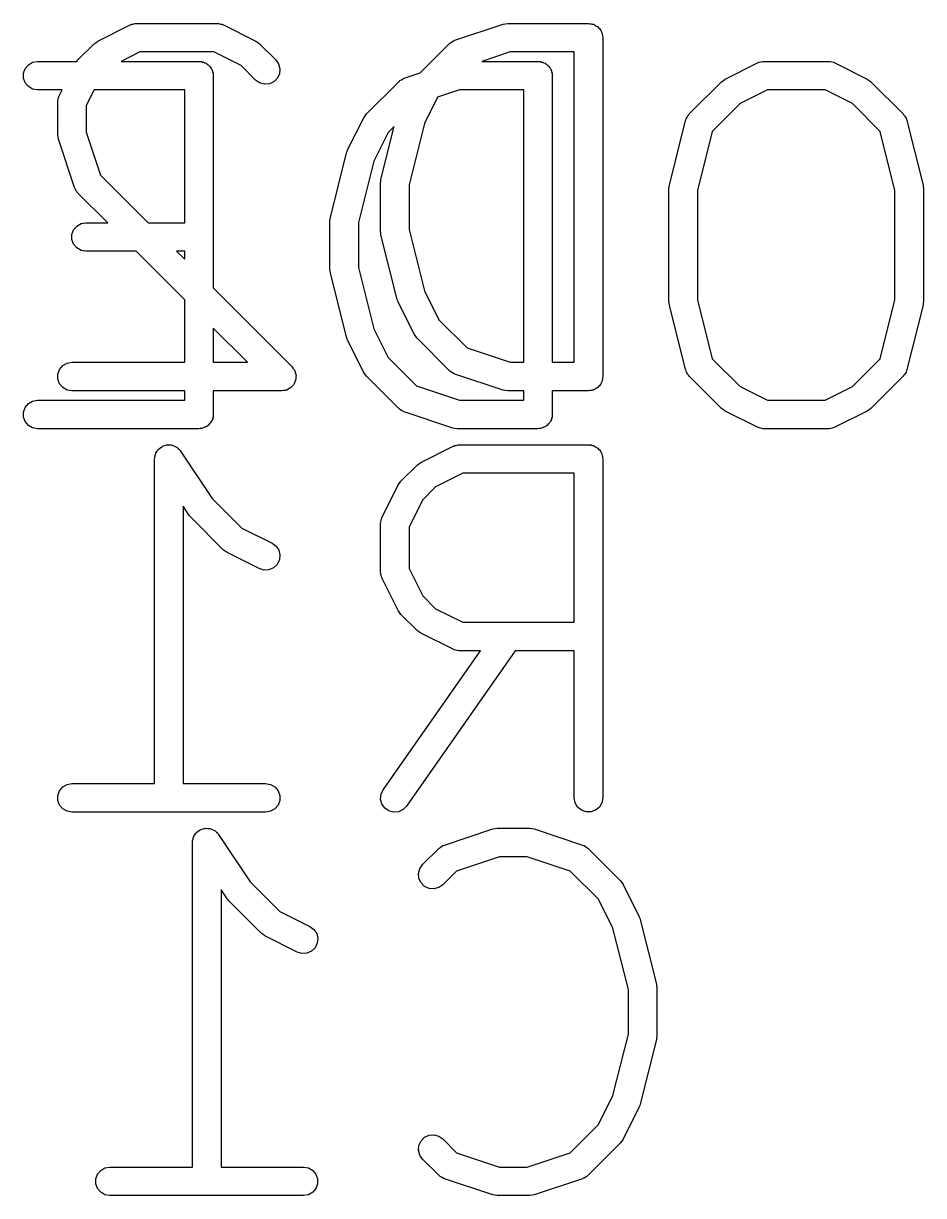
# Model space of a CAD drawing. Extents: x -0.3 to 76.5, y -74.5 to -2.2.
# Drawn here: x 65.837 to 69.04, y -29.723 to -25.55 of the extents above; entities that cross this region are included whole.
import ezdxf

# ---------------------------------------------------------------- set-up
doc = ezdxf.new("R2010")
doc.units = 0
doc.header["$MEASUREMENT"] = 0
doc.layers.add('BLACK', color=7, linetype='CONTINUOUS')

msp = doc.modelspace()

# ---------------------------------------------------------------- linework, layer by layer
at = {"layer": 'Black'}
for p, q in [((66.1014, -25.6131), (66.2164, -25.5556)), ((66.2164, -25.5556), (66.2192, -25.5548)), ((66.2192, -25.5548), (66.2217, -25.5533)), ((66.2217, -25.5533), (66.2276, -25.5523)), ((66.2276, -25.5523), (66.2333, -25.5506)), ((66.2333, -25.5506), (66.2362, -25.5508)), ((66.2362, -25.5508), (66.2391, -25.5502)), ((66.2391, -25.5502), (66.5263, -25.5502)), ((66.5263, -25.5502), (66.5292, -25.5508)), ((66.5292, -25.5508), (66.5321, -25.5506)), ((66.5321, -25.5506), (66.5378, -25.5523)), ((66.5378, -25.5523), (66.5437, -25.5533)), ((66.5437, -25.5533), (66.5462, -25.5548)), ((66.5462, -25.5548), (66.5491, -25.5556)), ((66.5491, -25.5556), (66.664, -25.6131)), ((67.3721, -25.6103), (67.5444, -25.5529)), ((67.5444, -25.5529), (67.5525, -25.5517)), ((67.5525, -25.5517), (67.5605, -25.5502)), ((67.5605, -25.5502), (67.8477, -25.5502)), ((67.8477, -25.5502), (67.8521, -25.551)), ((67.8521, -25.551), (67.8566, -25.551)), ((67.8566, -25.551), (67.8607, -25.5525)), ((67.8607, -25.5525), (67.8651, -25.5533)), ((67.8651, -25.5533), (67.869, -25.5555)), ((67.869, -25.5555), (67.8731, -25.5571)), ((67.8731, -25.5571), (67.8765, -25.5599)), ((67.8765, -25.5599), (67.8804, -25.5621)), ((67.8804, -25.5621), (67.8832, -25.5655)), ((67.8832, -25.5655), (67.8867, -25.5684)), ((67.8867, -25.5684), (67.8889, -25.5722)), ((67.8889, -25.5722), (67.8917, -25.5756)), ((67.8917, -25.5756), (67.8933, -25.5798)), ((67.8933, -25.5798), (67.8955, -25.5837)), ((66.0308, -25.68), (66.0882, -25.6226)), ((66.0882, -25.6226), (66.0949, -25.6179)), ((66.0949, -25.6179), (66.1014, -25.6131)), ((66.664, -25.6131), (66.6705, -25.6179)), ((66.6705, -25.6179), (66.6772, -25.6226)), ((66.6772, -25.6226), (66.7346, -25.68)), ((67.2482, -25.7266), (67.3522, -25.6226)), ((67.3522, -25.6226), (67.3546, -25.6209)), ((67.3546, -25.6209), (67.3565, -25.6187)), ((67.3565, -25.6187), (67.3618, -25.6159)), ((67.3618, -25.6159), (67.3666, -25.6125)), ((67.3666, -25.6125), (67.3695, -25.6117)), ((67.3695, -25.6117), (67.3721, -25.6103)), ((67.8955, -25.5837), (67.8962, -25.5881)), ((67.8962, -25.5881), (67.8978, -25.5922)), ((67.8978, -25.5922), (67.8978, -25.5967)), ((67.8978, -25.5967), (67.8985, -25.601)), ((67.8985, -25.601), (67.8985, -26.8075)), ((66.2511, -25.6518), (66.1843, -25.6852)), ((66.5143, -25.6518), (66.2511, -25.6518)), ((66.6111, -25.7003), (66.5143, -25.6518)), ((67.5687, -25.6518), (67.4685, -25.6852)), ((67.7969, -25.6518), (67.5687, -25.6518)), ((67.7969, -26.7567), (67.7969, -25.6518)), ((65.8427, -25.7106), (65.8541, -25.6971)), ((65.8541, -25.6971), (65.8694, -25.6883)), ((65.8694, -25.6883), (65.8867, -25.6852)), ((65.8867, -25.6852), (66.0271, -25.6852)), ((66.0271, -25.6852), (66.0308, -25.68)), ((66.1843, -25.6852), (66.4613, -25.6852)), ((66.4613, -25.6852), (66.4656, -25.686)), ((66.4656, -25.686), (66.4701, -25.686)), ((66.4701, -25.686), (66.4743, -25.6875)), ((66.4743, -25.6875), (66.4786, -25.6883)), ((66.4786, -25.6883), (66.4825, -25.6905)), ((66.4825, -25.6905), (66.4867, -25.6921)), ((66.4867, -25.6921), (66.4901, -25.6949)), ((66.4901, -25.6949), (66.4939, -25.6971)), ((66.4939, -25.6971), (66.4968, -25.7005)), ((66.4968, -25.7005), (66.5002, -25.7034)), ((66.5002, -25.7034), (66.5024, -25.7072)), ((66.6628, -25.7519), (66.6111, -25.7003)), ((66.7346, -25.68), (66.7447, -25.6945)), ((66.7447, -25.6945), (66.7493, -25.7115)), ((67.4685, -25.6852), (67.6678, -25.6852)), ((67.6678, -25.6852), (67.6721, -25.686)), ((67.6721, -25.686), (67.6766, -25.686)), ((67.6766, -25.686), (67.6808, -25.6875)), ((67.6808, -25.6875), (67.6851, -25.6883)), ((67.6851, -25.6883), (67.689, -25.6905)), ((67.689, -25.6905), (67.6932, -25.6921)), ((67.6932, -25.6921), (67.6966, -25.6949)), ((67.6966, -25.6949), (67.7004, -25.6971)), ((67.7004, -25.6971), (67.7033, -25.7005)), ((67.7033, -25.7005), (67.7067, -25.7034)), ((67.7067, -25.7034), (67.7089, -25.7072)), ((68.3345, -25.7481), (68.4494, -25.6906)), ((68.4494, -25.6906), (68.4522, -25.6898)), ((68.4522, -25.6898), (68.4547, -25.6883)), ((68.4547, -25.6883), (68.4606, -25.6873)), ((68.4606, -25.6873), (68.4663, -25.6856)), ((68.4663, -25.6856), (68.4692, -25.6858)), ((68.4692, -25.6858), (68.4721, -25.6852)), ((68.4721, -25.6852), (68.7019, -25.6852)), ((68.7019, -25.6852), (68.7048, -25.6858)), ((68.7048, -25.6858), (68.7077, -25.6856)), ((68.7077, -25.6856), (68.7134, -25.6873)), ((68.7134, -25.6873), (68.7193, -25.6883)), ((68.7193, -25.6883), (68.7218, -25.6898)), ((68.7218, -25.6898), (68.7246, -25.6906)), ((68.7246, -25.6906), (68.8395, -25.7481)), ((65.8367, -25.7272), (65.8427, -25.7106)), ((65.8367, -25.7449), (65.8367, -25.7272)), ((65.8427, -25.7614), (65.8367, -25.7449)), ((66.5024, -25.7072), (66.5053, -25.7106)), ((66.5053, -25.7106), (66.5068, -25.7148)), ((66.5068, -25.7148), (66.509, -25.7187)), ((66.509, -25.7187), (66.5098, -25.7231)), ((66.5098, -25.7231), (66.5113, -25.7272)), ((66.5113, -25.7272), (66.5113, -25.7317)), ((66.5113, -25.7317), (66.5121, -25.736)), ((66.5121, -25.736), (66.5121, -26.4916)), ((66.7403, -25.7451), (66.7278, -25.7576)), ((66.7478, -25.7291), (66.7403, -25.7451)), ((66.7493, -25.7115), (66.7478, -25.7291)), ((67.1818, -25.7509), (67.1867, -25.7475)), ((67.1867, -25.7475), (67.1895, -25.7467)), ((67.1895, -25.7467), (67.1921, -25.7453)), ((67.1921, -25.7453), (67.2482, -25.7266)), ((67.7089, -25.7072), (67.7118, -25.7106)), ((67.7118, -25.7106), (67.7133, -25.7148)), ((67.7133, -25.7148), (67.7155, -25.7187)), ((67.7155, -25.7187), (67.7163, -25.7231)), ((67.7163, -25.7231), (67.7178, -25.7272)), ((67.7178, -25.7272), (67.7178, -25.7317)), ((67.7178, -25.7317), (67.7186, -25.736)), ((67.7186, -25.736), (67.7186, -26.7567)), ((65.8541, -25.775), (65.8427, -25.7614)), ((65.8694, -25.7838), (65.8541, -25.775)), ((65.8867, -25.7868), (65.8694, -25.7838)), ((65.9745, -25.7868), (65.8867, -25.7868)), ((65.9638, -25.8081), (65.9745, -25.7868)), ((66.0881, -25.7868), (66.0601, -25.8428)), ((66.4105, -25.7868), (66.0881, -25.7868)), ((66.4105, -26.2598), (66.4105, -25.7868)), ((66.6772, -25.762), (66.6628, -25.7519)), ((66.6943, -25.7666), (66.6772, -25.762)), ((66.7118, -25.765), (66.6943, -25.7666)), ((66.7278, -25.7576), (66.7118, -25.765)), ((67.0573, -25.8725), (67.1722, -25.7576)), ((67.1722, -25.7576), (67.1746, -25.7559)), ((67.1746, -25.7559), (67.1766, -25.7537)), ((67.1766, -25.7537), (67.1818, -25.7509)), ((67.3887, -25.7868), (67.3102, -25.813)), ((67.617, -25.7868), (67.3887, -25.7868)), ((67.617, -26.7567), (67.617, -25.7868)), ((68.2064, -25.8725), (68.3213, -25.7576)), ((68.3213, -25.7576), (68.3279, -25.7529)), ((68.3279, -25.7529), (68.3345, -25.7481)), ((68.4841, -25.7868), (68.3873, -25.8352)), ((68.6899, -25.7868), (68.4841, -25.7868)), ((68.7867, -25.8352), (68.6899, -25.7868)), ((68.8395, -25.7481), (68.8461, -25.7529)), ((68.8461, -25.7529), (68.8527, -25.7576)), ((68.8527, -25.7576), (68.9676, -25.8725)), ((65.9585, -25.8309), (65.959, -25.828)), ((65.9585, -25.9458), (65.9585, -25.8309)), ((65.9588, -25.825), (65.9605, -25.8193)), ((65.959, -25.828), (65.9588, -25.825)), ((65.9605, -25.8193), (65.9615, -25.8135)), ((65.9615, -25.8135), (65.963, -25.8109)), ((65.963, -25.8109), (65.9638, -25.8081)), ((67.3102, -25.813), (67.2637, -25.906)), ((66.0601, -25.8428), (66.0601, -25.9375)), ((67.0526, -25.8792), (67.0573, -25.8725)), ((68.2036, -25.8765), (68.2064, -25.8725)), ((68.3873, -25.8352), (68.2882, -25.9344)), ((68.8858, -25.9344), (68.7867, -25.8352)), ((68.9676, -25.8725), (68.9704, -25.8765)), ((66.9903, -26.0006), (67.0478, -25.8857)), ((67.0478, -25.8857), (67.0526, -25.8792)), ((67.2637, -25.906), (67.2091, -26.1244)), ((68.1355, -26.1259), (68.193, -25.8961)), ((68.193, -25.8961), (68.195, -25.8916)), ((68.195, -25.8916), (68.1962, -25.8869)), ((68.1962, -25.8869), (68.1986, -25.8836)), ((68.1986, -25.8836), (68.2002, -25.88)), ((68.2002, -25.88), (68.2036, -25.8765)), ((68.9704, -25.8765), (68.9738, -25.88)), ((68.9738, -25.88), (68.9754, -25.8836)), ((68.9754, -25.8836), (68.9778, -25.8869)), ((68.9778, -25.8869), (68.979, -25.8916)), ((68.979, -25.8916), (68.981, -25.8961)), ((68.981, -25.8961), (69.0384, -26.1259)), ((65.9599, -25.9538), (65.9585, -25.9458)), ((65.9611, -25.9618), (65.9599, -25.9538)), ((66.0601, -25.9375), (66.1111, -26.0907)), ((67.135, -25.9385), (67.0837, -26.041)), ((67.109, -26.1058), (67.1561, -25.9173)), ((67.1561, -25.9173), (67.135, -25.9385)), ((68.2882, -25.9344), (68.2356, -26.1445)), ((68.9384, -26.1445), (68.8858, -25.9344)), ((66.0185, -26.1342), (65.9611, -25.9618)), ((66.9291, -26.2408), (66.9865, -26.011)), ((66.9865, -26.011), (66.9888, -26.0059)), ((66.9888, -26.0059), (66.9903, -26.0006)), ((67.0837, -26.041), (67.0291, -26.2594)), ((66.1111, -26.0907), (66.2802, -26.2598)), ((67.1075, -26.1181), (67.1086, -26.112)), ((67.1075, -26.2905), (67.1075, -26.1181)), ((67.1086, -26.112), (67.109, -26.1058)), ((66.0199, -26.1368), (66.0185, -26.1342)), ((66.0207, -26.1396), (66.0199, -26.1368)), ((66.0241, -26.1445), (66.0207, -26.1396)), ((66.0269, -26.1497), (66.0241, -26.1445)), ((66.0291, -26.1516), (66.0269, -26.1497)), ((66.0308, -26.154), (66.0291, -26.1516)), ((66.1365, -26.2598), (66.0308, -26.154)), ((67.2091, -26.1244), (67.2091, -26.2842)), ((68.134, -26.1382), (68.1351, -26.1321)), ((68.134, -26.5404), (68.134, -26.1382)), ((68.1351, -26.1321), (68.1355, -26.1259)), ((68.2356, -26.1445), (68.2356, -26.5341)), ((68.9384, -26.5341), (68.9384, -26.1445)), ((69.0384, -26.1259), (69.0389, -26.1321)), ((69.0389, -26.1321), (69.04, -26.1382)), ((69.04, -26.1382), (69.04, -26.5404)), ((66.9275, -26.2531), (66.9286, -26.247)), ((66.9286, -26.247), (66.9291, -26.2408)), ((66.0091, -26.3017), (66.0151, -26.2852)), ((66.0151, -26.2852), (66.0264, -26.2717)), ((66.0264, -26.2717), (66.0417, -26.2628)), ((66.0417, -26.2628), (66.0591, -26.2598)), ((66.0591, -26.2598), (66.1365, -26.2598)), ((66.2802, -26.2598), (66.4105, -26.2598)), ((66.9275, -26.4255), (66.9275, -26.2531)), ((67.0291, -26.2594), (67.0291, -26.4192)), ((67.1086, -26.2966), (67.1075, -26.2905)), ((67.2091, -26.2842), (67.2637, -26.5026)), ((66.0091, -26.3194), (66.0091, -26.3017)), ((66.0151, -26.336), (66.0091, -26.3194)), ((67.109, -26.3028), (67.1086, -26.2966)), ((67.1665, -26.5326), (67.109, -26.3028)), ((66.0264, -26.3495), (66.0151, -26.336)), ((66.0417, -26.3583), (66.0264, -26.3495)), ((66.0591, -26.3614), (66.0417, -26.3583)), ((66.2381, -26.3614), (66.0591, -26.3614)), ((66.4105, -26.5337), (66.2381, -26.3614)), ((66.3818, -26.3614), (66.4105, -26.39)), ((66.4105, -26.3614), (66.3818, -26.3614)), ((66.4105, -26.39), (66.4105, -26.3614)), ((66.9286, -26.4316), (66.9275, -26.4255)), ((66.9291, -26.4378), (66.9286, -26.4316)), ((66.9865, -26.6676), (66.9291, -26.4378)), ((67.0291, -26.4192), (67.0837, -26.6376)), ((66.5121, -26.4916), (66.7921, -26.7716)), ((66.4105, -26.7567), (66.4105, -26.5337)), ((67.1687, -26.5377), (67.1665, -26.5326)), ((67.1703, -26.543), (67.1687, -26.5377)), ((67.2637, -26.5026), (67.315, -26.6051)), ((68.1351, -26.5465), (68.134, -26.5404)), ((68.2356, -26.5341), (68.2882, -26.7442)), ((68.8858, -26.7442), (68.9384, -26.5341)), ((69.04, -26.5404), (69.0389, -26.5465)), ((67.2278, -26.6579), (67.1703, -26.543)), ((68.1355, -26.5527), (68.1351, -26.5465)), ((68.193, -26.7825), (68.1355, -26.5527)), ((69.0384, -26.5527), (68.981, -26.7825)), ((69.0389, -26.5465), (69.0384, -26.5527)), ((67.315, -26.6051), (67.4156, -26.7057)), ((66.6335, -26.7567), (66.5121, -26.6353)), ((66.5121, -26.6353), (66.5121, -26.7567)), ((67.0837, -26.6376), (67.135, -26.7401)), ((67.2326, -26.6645), (67.2278, -26.6579)), ((67.2373, -26.6711), (67.2326, -26.6645)), ((66.9888, -26.6727), (66.9865, -26.6676)), ((66.9903, -26.678), (66.9888, -26.6727)), ((67.0478, -26.7929), (66.9903, -26.678)), ((67.3522, -26.786), (67.2373, -26.6711)), ((67.4156, -26.7057), (67.5687, -26.7567)), ((67.135, -26.7401), (67.2356, -26.8407)), ((68.2882, -26.7442), (68.3873, -26.8433)), ((68.7867, -26.8433), (68.8858, -26.7442)), ((65.9592, -26.7987), (65.9653, -26.7821)), ((65.9653, -26.7821), (65.9766, -26.7686)), ((65.9766, -26.7686), (65.9919, -26.7598)), ((65.9919, -26.7598), (66.0093, -26.7567)), ((66.0093, -26.7567), (66.4105, -26.7567)), ((66.5121, -26.7567), (66.6335, -26.7567)), ((66.7921, -26.7716), (66.7959, -26.7771)), ((66.7959, -26.7771), (66.8001, -26.7821)), ((66.8001, -26.7821), (66.8009, -26.7842)), ((66.8009, -26.7842), (66.8022, -26.7861)), ((66.8022, -26.7861), (66.8039, -26.7925)), ((67.3546, -26.7877), (67.3522, -26.786)), ((67.3565, -26.7899), (67.3546, -26.7877)), ((67.3618, -26.7927), (67.3565, -26.7899)), ((67.5687, -26.7567), (67.617, -26.7567)), ((67.7186, -26.7567), (67.7969, -26.7567)), ((68.195, -26.787), (68.193, -26.7825)), ((68.1962, -26.7917), (68.195, -26.787)), ((68.979, -26.787), (68.9778, -26.7917)), ((68.981, -26.7825), (68.979, -26.787)), ((65.9592, -26.8164), (65.9592, -26.7987)), ((65.9653, -26.8329), (65.9592, -26.8164)), ((65.9766, -26.8465), (65.9653, -26.8329)), ((66.8001, -26.8329), (66.7987, -26.8347)), ((66.8024, -26.8267), (66.8001, -26.8329)), ((66.8052, -26.8207), (66.8024, -26.8267)), ((66.8039, -26.7925), (66.8062, -26.7987)), ((66.8054, -26.8185), (66.8052, -26.8207)), ((66.8062, -26.8164), (66.8054, -26.8185)), ((66.8062, -26.7987), (66.8062, -26.801)), ((66.8062, -26.801), (66.8067, -26.8031)), ((66.8067, -26.8031), (66.8062, -26.8097)), ((66.8062, -26.8097), (66.8062, -26.8164)), ((67.0527, -26.7995), (67.0478, -26.7929)), ((67.0573, -26.8061), (67.0527, -26.7995)), ((67.1722, -26.921), (67.0573, -26.8061)), ((67.3666, -26.7961), (67.3618, -26.7927)), ((67.3695, -26.7969), (67.3666, -26.7961)), ((67.3721, -26.7983), (67.3695, -26.7969)), ((67.5444, -26.8557), (67.3721, -26.7983)), ((67.8917, -26.8329), (67.8889, -26.8364)), ((67.8933, -26.8288), (67.8917, -26.8329)), ((67.8955, -26.8249), (67.8933, -26.8288)), ((67.8962, -26.8205), (67.8955, -26.8249)), ((67.8978, -26.8164), (67.8962, -26.8205)), ((67.8985, -26.8075), (67.8978, -26.8119)), ((67.8978, -26.8119), (67.8978, -26.8164)), ((68.1986, -26.795), (68.1962, -26.7917)), ((68.2002, -26.7986), (68.1986, -26.795)), ((68.2036, -26.8021), (68.2002, -26.7986)), ((68.2064, -26.8061), (68.2036, -26.8021)), ((68.3213, -26.921), (68.2064, -26.8061)), ((68.9676, -26.8061), (68.8527, -26.921)), ((68.9704, -26.8021), (68.9676, -26.8061)), ((68.9738, -26.7986), (68.9704, -26.8021)), ((68.9754, -26.795), (68.9738, -26.7986)), ((68.9778, -26.7917), (68.9754, -26.795)), ((65.9919, -26.8553), (65.9766, -26.8465)), ((66.0093, -26.8583), (65.9919, -26.8553)), ((66.4105, -26.8583), (66.0093, -26.8583)), ((66.4105, -26.8917), (66.4105, -26.8583)), ((66.7561, -26.8583), (66.5121, -26.8583)), ((66.5121, -26.8583), (66.5121, -26.9425)), ((66.7627, -26.8572), (66.7561, -26.8583)), ((66.7693, -26.8566), (66.7627, -26.8572)), ((66.7713, -26.8557), (66.7693, -26.8566)), ((66.7735, -26.8553), (66.7713, -26.8557)), ((66.7793, -26.852), (66.7735, -26.8553)), ((66.7853, -26.8492), (66.7793, -26.852)), ((66.7869, -26.8476), (66.7853, -26.8492)), ((66.7888, -26.8465), (66.7869, -26.8476)), ((66.7931, -26.8414), (66.7888, -26.8465)), ((66.7978, -26.8367), (66.7931, -26.8414)), ((66.7987, -26.8347), (66.7978, -26.8367)), ((67.2356, -26.8407), (67.3887, -26.8917)), ((67.5525, -26.8569), (67.5444, -26.8557)), ((67.5605, -26.8583), (67.5525, -26.8569)), ((67.617, -26.8583), (67.5605, -26.8583)), ((67.617, -26.8917), (67.617, -26.8583)), ((67.8477, -26.8583), (67.7186, -26.8583)), ((67.7186, -26.8583), (67.7186, -26.9425)), ((67.8521, -26.8576), (67.8477, -26.8583)), ((67.8566, -26.8576), (67.8521, -26.8576)), ((67.8607, -26.8561), (67.8566, -26.8576)), ((67.8651, -26.8553), (67.8607, -26.8561)), ((67.869, -26.8531), (67.8651, -26.8553)), ((67.8731, -26.8515), (67.869, -26.8531)), ((67.8765, -26.8487), (67.8731, -26.8515)), ((67.8804, -26.8465), (67.8765, -26.8487)), ((67.8832, -26.8431), (67.8804, -26.8465)), ((67.8867, -26.8402), (67.8832, -26.8431)), ((67.8889, -26.8364), (67.8867, -26.8402)), ((68.3873, -26.8433), (68.4841, -26.8917)), ((68.6899, -26.8917), (68.7867, -26.8433)), ((65.8427, -26.9171), (65.8541, -26.9036)), ((65.8541, -26.9036), (65.8694, -26.8948)), ((65.8694, -26.8948), (65.8867, -26.8917)), ((65.8867, -26.8917), (66.4105, -26.8917)), ((67.3887, -26.8917), (67.617, -26.8917)), ((68.4841, -26.8917), (68.6899, -26.8917)), ((65.8367, -26.9337), (65.8427, -26.9171)), ((65.8367, -26.9514), (65.8367, -26.9337)), ((65.8427, -26.9679), (65.8367, -26.9514)), ((66.5098, -26.9555), (66.509, -26.9599)), ((66.5113, -26.9514), (66.5098, -26.9555)), ((66.5121, -26.9425), (66.5113, -26.9469)), ((66.5113, -26.9469), (66.5113, -26.9514)), ((67.1746, -26.9227), (67.1722, -26.921)), ((67.1766, -26.9249), (67.1746, -26.9227)), ((67.1818, -26.9277), (67.1766, -26.9249)), ((67.1867, -26.9311), (67.1818, -26.9277)), ((67.1895, -26.9319), (67.1867, -26.9311)), ((67.1921, -26.9333), (67.1895, -26.9319)), ((67.3644, -26.9907), (67.1921, -26.9333)), ((67.7163, -26.9555), (67.7155, -26.9599)), ((67.7178, -26.9514), (67.7163, -26.9555)), ((67.7186, -26.9425), (67.7178, -26.9469)), ((67.7178, -26.9469), (67.7178, -26.9514)), ((68.3279, -26.9257), (68.3213, -26.921)), ((68.3345, -26.9305), (68.3279, -26.9257)), ((68.4494, -26.988), (68.3345, -26.9305)), ((68.8395, -26.9305), (68.7246, -26.988)), ((68.8461, -26.9257), (68.8395, -26.9305)), ((68.8527, -26.921), (68.8461, -26.9257)), ((65.8541, -26.9815), (65.8427, -26.9679)), ((65.8694, -26.9903), (65.8541, -26.9815)), ((65.8867, -26.9933), (65.8694, -26.9903)), ((66.4613, -26.9933), (65.8867, -26.9933)), ((66.4656, -26.9926), (66.4613, -26.9933)), ((66.4701, -26.9926), (66.4656, -26.9926)), ((66.4743, -26.9911), (66.4701, -26.9926)), ((66.4786, -26.9903), (66.4743, -26.9911)), ((66.4825, -26.9881), (66.4786, -26.9903)), ((66.4867, -26.9865), (66.4825, -26.9881)), ((66.4901, -26.9837), (66.4867, -26.9865)), ((66.4939, -26.9815), (66.4901, -26.9837)), ((66.4968, -26.9781), (66.4939, -26.9815)), ((66.5002, -26.9752), (66.4968, -26.9781)), ((66.5024, -26.9714), (66.5002, -26.9752)), ((66.5053, -26.9679), (66.5024, -26.9714)), ((66.5068, -26.9638), (66.5053, -26.9679)), ((66.509, -26.9599), (66.5068, -26.9638)), ((67.3725, -26.9919), (67.3644, -26.9907)), ((67.3805, -26.9933), (67.3725, -26.9919)), ((67.6678, -26.9933), (67.3805, -26.9933)), ((67.6721, -26.9926), (67.6678, -26.9933)), ((67.6766, -26.9926), (67.6721, -26.9926)), ((67.6808, -26.9911), (67.6766, -26.9926)), ((67.6851, -26.9903), (67.6808, -26.9911)), ((67.689, -26.9881), (67.6851, -26.9903)), ((67.6932, -26.9865), (67.689, -26.9881)), ((67.6966, -26.9837), (67.6932, -26.9865)), ((67.7004, -26.9815), (67.6966, -26.9837)), ((67.7033, -26.9781), (67.7004, -26.9815)), ((67.7067, -26.9752), (67.7033, -26.9781)), ((67.7089, -26.9714), (67.7067, -26.9752)), ((67.7118, -26.9679), (67.7089, -26.9714)), ((67.7133, -26.9638), (67.7118, -26.9679)), ((67.7155, -26.9599), (67.7133, -26.9638)), ((68.4522, -26.9888), (68.4494, -26.988)), ((68.4547, -26.9903), (68.4522, -26.9888)), ((68.4606, -26.9913), (68.4547, -26.9903)), ((68.4663, -26.993), (68.4606, -26.9913)), ((68.4692, -26.9928), (68.4663, -26.993)), ((68.4721, -26.9933), (68.4692, -26.9928)), ((68.7019, -26.9933), (68.4721, -26.9933)), ((68.7048, -26.9928), (68.7019, -26.9933)), ((68.7077, -26.993), (68.7048, -26.9928)), ((68.7134, -26.9913), (68.7077, -26.993)), ((68.7193, -26.9903), (68.7134, -26.9913)), ((68.7218, -26.9888), (68.7193, -26.9903)), ((68.7246, -26.988), (68.7218, -26.9888)), ((66.3062, -27.0837), (66.3076, -27.0812)), ((66.3076, -27.0812), (66.3084, -27.0785)), ((66.3084, -27.0785), (66.312, -27.0736)), ((66.312, -27.0736), (66.3151, -27.0684)), ((66.3151, -27.0684), (66.3172, -27.0666)), ((66.3172, -27.0666), (66.3189, -27.0643)), ((66.3189, -27.0643), (66.3239, -27.061)), ((66.3239, -27.061), (66.3286, -27.0571)), ((66.3286, -27.0571), (66.3312, -27.0561)), ((66.3312, -27.0561), (66.3336, -27.0545)), ((66.3336, -27.0545), (66.3395, -27.0531)), ((66.3395, -27.0531), (66.3452, -27.051)), ((66.3452, -27.051), (66.348, -27.051)), ((66.348, -27.051), (66.3507, -27.0504)), ((66.3507, -27.0504), (66.3567, -27.051)), ((66.3567, -27.051), (66.3628, -27.051)), ((66.3628, -27.051), (66.3654, -27.052)), ((66.3654, -27.052), (66.3682, -27.0523)), ((66.3682, -27.0523), (66.3737, -27.055)), ((66.3737, -27.055), (66.3794, -27.0571)), ((66.3794, -27.0571), (66.3815, -27.0589)), ((66.3815, -27.0589), (66.3841, -27.0601)), ((66.3841, -27.0601), (66.3882, -27.0645)), ((66.3882, -27.0645), (66.3929, -27.0684)), ((66.3929, -27.0684), (66.3943, -27.0708)), ((66.3943, -27.0708), (66.3962, -27.0729)), ((66.3962, -27.0729), (66.5084, -27.241)), ((67.2505, -27.1131), (67.3654, -27.0556)), ((67.3654, -27.0556), (67.3682, -27.0548)), ((67.3682, -27.0548), (67.3707, -27.0533)), ((67.3707, -27.0533), (67.3766, -27.0523)), ((67.3766, -27.0523), (67.3823, -27.0506)), ((67.3823, -27.0506), (67.3852, -27.0508)), ((67.3852, -27.0508), (67.3881, -27.0502)), ((67.3881, -27.0502), (67.8477, -27.0502)), ((67.8477, -27.0502), (67.8521, -27.051)), ((67.8521, -27.051), (67.8566, -27.051)), ((67.8566, -27.051), (67.8607, -27.0525)), ((67.8607, -27.0525), (67.8651, -27.0533)), ((67.8651, -27.0533), (67.869, -27.0555)), ((67.869, -27.0555), (67.8731, -27.0571)), ((67.8731, -27.0571), (67.8765, -27.0599)), ((67.8765, -27.0599), (67.8804, -27.0621)), ((67.8804, -27.0621), (67.8832, -27.0655)), ((67.8832, -27.0655), (67.8867, -27.0684)), ((67.8867, -27.0684), (67.8889, -27.0722)), ((67.8889, -27.0722), (67.8917, -27.0756)), ((67.8917, -27.0756), (67.8933, -27.0798)), ((67.8933, -27.0798), (67.8955, -27.0837)), ((66.3032, -27.101), (66.3037, -27.0983)), ((66.3032, -28.2567), (66.3032, -27.101)), ((66.3035, -27.0955), (66.3052, -27.0896)), ((66.3037, -27.0983), (66.3035, -27.0955)), ((66.3052, -27.0896), (66.3062, -27.0837)), ((67.1798, -27.18), (67.2373, -27.1226)), ((67.2373, -27.1226), (67.244, -27.1179)), ((67.244, -27.1179), (67.2505, -27.1131)), ((67.8955, -27.0837), (67.8962, -27.0881)), ((67.8962, -27.0881), (67.8978, -27.0922)), ((67.8978, -27.0922), (67.8978, -27.0967)), ((67.8978, -27.0967), (67.8985, -27.101)), ((67.8985, -27.101), (67.8985, -28.3075)), ((67.4001, -27.1518), (67.3033, -27.2003)), ((67.7969, -27.1518), (67.4001, -27.1518)), ((67.7969, -27.6822), (67.7969, -27.1518)), ((67.1129, -27.3081), (67.1703, -27.1932)), ((67.1703, -27.1932), (67.1752, -27.1867)), ((67.1752, -27.1867), (67.1798, -27.18)), ((67.3033, -27.2003), (67.2575, -27.246)), ((66.5084, -27.241), (66.6139, -27.3466)), ((67.2575, -27.246), (67.2091, -27.3428)), ((66.4266, -27.3016), (66.4048, -27.2688)), ((66.4048, -27.2688), (66.4048, -28.2567)), ((66.4301, -27.3052), (66.4266, -27.3016)), ((66.433, -27.3093), (66.4301, -27.3052)), ((66.5479, -27.4242), (66.433, -27.3093)), ((67.1075, -27.3309), (67.108, -27.328)), ((67.1075, -27.5032), (67.1075, -27.3309)), ((67.1078, -27.325), (67.1095, -27.3193)), ((67.108, -27.328), (67.1078, -27.325)), ((67.1095, -27.3193), (67.1106, -27.3135)), ((67.1106, -27.3135), (67.112, -27.3109)), ((67.112, -27.3109), (67.1129, -27.3081)), ((66.6139, -27.3466), (66.7214, -27.4003)), ((67.2091, -27.3428), (67.2091, -27.4912)), ((66.7214, -27.4003), (66.7356, -27.4108)), ((66.7356, -27.4108), (66.7453, -27.4256)), ((66.5545, -27.4289), (66.5479, -27.4242)), ((66.5611, -27.4337), (66.5545, -27.4289)), ((66.676, -27.4912), (66.5611, -27.4337)), ((66.7453, -27.4256), (66.7494, -27.4427)), ((66.7494, -27.4427), (66.7474, -27.4602)), ((66.6929, -27.4962), (66.676, -27.4912)), ((66.7105, -27.4952), (66.6929, -27.4962)), ((66.7267, -27.4882), (66.7105, -27.4952)), ((66.7395, -27.476), (66.7267, -27.4882)), ((66.7474, -27.4602), (66.7395, -27.476)), ((67.2091, -27.4912), (67.2575, -27.588)), ((67.108, -27.5061), (67.1075, -27.5032)), ((67.1078, -27.509), (67.108, -27.5061)), ((67.1095, -27.5147), (67.1078, -27.509)), ((67.1106, -27.5206), (67.1095, -27.5147)), ((67.112, -27.5231), (67.1106, -27.5206)), ((67.1129, -27.5259), (67.112, -27.5231)), ((67.1703, -27.6408), (67.1129, -27.5259)), ((67.2575, -27.588), (67.3033, -27.6338)), ((67.1752, -27.6474), (67.1703, -27.6408)), ((67.1798, -27.654), (67.1752, -27.6474)), ((67.2373, -27.7115), (67.1798, -27.654)), ((67.3033, -27.6338), (67.4001, -27.6822)), ((67.4001, -27.6822), (67.7969, -27.6822)), ((67.244, -27.7162), (67.2373, -27.7115)), ((67.2505, -27.721), (67.244, -27.7162)), ((67.3654, -27.7785), (67.2505, -27.721)), ((67.1167, -28.2784), (67.4629, -27.7838)), ((67.5869, -27.7838), (67.1999, -28.3367)), ((67.3682, -27.7793), (67.3654, -27.7785)), ((67.3707, -27.7808), (67.3682, -27.7793)), ((67.3766, -27.7818), (67.3707, -27.7808)), ((67.3823, -27.7835), (67.3766, -27.7818)), ((67.3852, -27.7833), (67.3823, -27.7835)), ((67.3881, -27.7838), (67.3852, -27.7833)), ((67.4629, -27.7838), (67.3881, -27.7838)), ((67.7969, -27.7838), (67.5869, -27.7838)), ((67.7969, -28.3075), (67.7969, -27.7838)), ((65.9592, -28.2987), (65.9653, -28.2821)), ((65.9653, -28.2821), (65.9766, -28.2686)), ((65.9766, -28.2686), (65.9919, -28.2598)), ((65.9919, -28.2598), (66.0093, -28.2567)), ((66.0093, -28.2567), (66.3032, -28.2567)), ((66.4048, -28.2567), (66.6987, -28.2567)), ((66.6987, -28.2567), (66.7161, -28.2598)), ((66.7161, -28.2598), (66.7313, -28.2686)), ((66.7313, -28.2686), (66.7427, -28.2821)), ((66.7427, -28.2821), (66.7487, -28.2987)), ((67.1092, -28.2944), (67.1167, -28.2784)), ((65.9592, -28.3164), (65.9592, -28.2987)), ((65.9653, -28.3329), (65.9592, -28.3164)), ((65.9766, -28.3465), (65.9653, -28.3329)), ((66.7427, -28.3329), (66.7313, -28.3465)), ((66.7487, -28.3164), (66.7427, -28.3329)), ((66.7487, -28.2987), (66.7487, -28.3164)), ((67.1077, -28.312), (67.1092, -28.2944)), ((67.1123, -28.329), (67.1077, -28.312)), ((67.1224, -28.3435), (67.1123, -28.329)), ((67.8, -28.3249), (67.7969, -28.3075)), ((67.8088, -28.3402), (67.8, -28.3249)), ((67.8955, -28.3249), (67.8867, -28.3402)), ((67.8985, -28.3075), (67.8955, -28.3249)), ((65.9919, -28.3553), (65.9766, -28.3465)), ((66.0093, -28.3583), (65.9919, -28.3553)), ((66.6987, -28.3583), (66.0093, -28.3583)), ((66.7161, -28.3553), (66.6987, -28.3583)), ((66.7313, -28.3465), (66.7161, -28.3553)), ((67.1368, -28.3536), (67.1224, -28.3435)), ((67.1539, -28.3582), (67.1368, -28.3536)), ((67.1715, -28.3566), (67.1539, -28.3582)), ((67.1875, -28.3492), (67.1715, -28.3566)), ((67.1999, -28.3367), (67.1875, -28.3492)), ((67.8223, -28.3515), (67.8088, -28.3402)), ((67.8389, -28.3576), (67.8223, -28.3515)), ((67.8566, -28.3576), (67.8389, -28.3576)), ((67.8731, -28.3515), (67.8566, -28.3576)), ((67.8867, -28.3402), (67.8731, -28.3515)), ((66.4686, -28.4195), (66.4745, -28.4181)), ((66.4745, -28.4181), (66.4802, -28.416)), ((66.4802, -28.416), (66.483, -28.416)), ((66.483, -28.416), (66.4857, -28.4154)), ((66.4857, -28.4154), (66.4917, -28.416)), ((66.4917, -28.416), (66.4978, -28.416)), ((66.4978, -28.416), (66.5004, -28.417)), ((66.5004, -28.417), (66.5032, -28.4173)), ((66.5032, -28.4173), (66.5087, -28.42)), ((67.3347, -28.4753), (67.5071, -28.4179)), ((67.5071, -28.4179), (67.5151, -28.4167)), ((67.5151, -28.4167), (67.5231, -28.4152)), ((67.5231, -28.4152), (67.638, -28.4152)), ((67.638, -28.4152), (67.646, -28.4167)), ((67.646, -28.4167), (67.6541, -28.4179)), ((67.6541, -28.4179), (67.8264, -28.4753)), ((66.4385, -28.4605), (66.4402, -28.4546)), ((66.4387, -28.4633), (66.4385, -28.4605)), ((66.4402, -28.4546), (66.4412, -28.4487)), ((66.4412, -28.4487), (66.4426, -28.4462)), ((66.4426, -28.4462), (66.4434, -28.4435)), ((66.4434, -28.4435), (66.447, -28.4386)), ((66.447, -28.4386), (66.4501, -28.4334)), ((66.4501, -28.4334), (66.4522, -28.4316)), ((66.4522, -28.4316), (66.4539, -28.4293)), ((66.4539, -28.4293), (66.4589, -28.426)), ((66.4589, -28.426), (66.4636, -28.4221)), ((66.4636, -28.4221), (66.4662, -28.4211)), ((66.4662, -28.4211), (66.4686, -28.4195)), ((66.5087, -28.42), (66.5144, -28.4221)), ((66.5144, -28.4221), (66.5165, -28.4239)), ((66.5165, -28.4239), (66.5191, -28.4251)), ((66.5191, -28.4251), (66.5232, -28.4295)), ((66.5232, -28.4295), (66.5279, -28.4334)), ((66.5279, -28.4334), (66.5293, -28.4358)), ((66.5293, -28.4358), (66.5312, -28.4379)), ((66.5312, -28.4379), (66.6434, -28.606)), ((66.4382, -28.466), (66.4387, -28.4633)), ((66.4382, -29.6217), (66.4382, -28.466)), ((67.2574, -28.545), (67.3148, -28.4876)), ((67.3148, -28.4876), (67.3172, -28.4859)), ((67.3172, -28.4859), (67.3192, -28.4837)), ((67.3192, -28.4837), (67.3244, -28.4809)), ((67.3244, -28.4809), (67.3293, -28.4775)), ((67.3293, -28.4775), (67.3321, -28.4767)), ((67.3321, -28.4767), (67.3347, -28.4753)), ((67.8264, -28.4753), (67.829, -28.4767)), ((67.829, -28.4767), (67.8318, -28.4775)), ((67.8318, -28.4775), (67.8367, -28.4809)), ((67.8367, -28.4809), (67.842, -28.4837)), ((67.842, -28.4837), (67.8439, -28.4859)), ((67.8439, -28.4859), (67.8463, -28.4876)), ((67.8463, -28.4876), (67.9612, -28.6025)), ((67.5314, -28.5168), (67.3782, -28.5679)), ((67.6298, -28.5168), (67.5314, -28.5168)), ((67.7829, -28.5679), (67.6298, -28.5168)), ((67.2427, -28.5765), (67.2473, -28.5595)), ((67.2442, -28.5941), (67.2427, -28.5765)), ((67.2473, -28.5595), (67.2574, -28.545)), ((67.3782, -28.5679), (67.3292, -28.6169)), ((67.8835, -28.6685), (67.7829, -28.5679)), ((66.6434, -28.606), (66.7489, -28.7116)), ((67.2517, -28.6101), (67.2442, -28.5941)), ((67.2642, -28.6226), (67.2517, -28.6101)), ((67.2802, -28.63), (67.2642, -28.6226)), ((67.3148, -28.627), (67.2977, -28.6316)), ((67.3292, -28.6169), (67.3148, -28.627)), ((67.9612, -28.6025), (67.9659, -28.6092)), ((67.9659, -28.6092), (67.9707, -28.6157)), ((67.9707, -28.6157), (68.0282, -28.7306)), ((66.5616, -28.6666), (66.5398, -28.6338)), ((66.5398, -28.6338), (66.5398, -29.6217)), ((66.5651, -28.6702), (66.5616, -28.6666)), ((67.2977, -28.6316), (67.2802, -28.63)), ((67.9348, -28.771), (67.8835, -28.6685)), ((66.568, -28.6743), (66.5651, -28.6702)), ((66.6829, -28.7892), (66.568, -28.6743)), ((66.7489, -28.7116), (66.8564, -28.7653)), ((68.0282, -28.7306), (68.0298, -28.7359)), ((68.0298, -28.7359), (68.032, -28.741)), ((68.032, -28.741), (68.0895, -28.9708)), ((66.6895, -28.7939), (66.6829, -28.7892)), ((66.6961, -28.7987), (66.6895, -28.7939)), ((66.8564, -28.7653), (66.8706, -28.7758)), ((66.8706, -28.7758), (66.8803, -28.7906)), ((66.8803, -28.7906), (66.8844, -28.8077)), ((67.9894, -28.9894), (67.9348, -28.771)), ((66.811, -28.8562), (66.6961, -28.7987)), ((66.8824, -28.8252), (66.8745, -28.841)), ((66.8844, -28.8077), (66.8824, -28.8252)), ((66.8279, -28.8612), (66.811, -28.8562)), ((66.8455, -28.8602), (66.8279, -28.8612)), ((66.8617, -28.8532), (66.8455, -28.8602)), ((66.8745, -28.841), (66.8617, -28.8532)), ((67.9894, -29.1492), (67.9894, -28.9894)), ((68.0895, -28.9708), (68.0899, -28.977)), ((68.0899, -28.977), (68.091, -28.9831)), ((68.091, -28.9831), (68.091, -29.1555)), ((67.9348, -29.3676), (67.9894, -29.1492)), ((68.0895, -29.1678), (68.032, -29.3976)), ((68.0899, -29.1616), (68.0895, -29.1678)), ((68.091, -29.1555), (68.0899, -29.1616)), ((67.8835, -29.4701), (67.9348, -29.3676)), ((68.0282, -29.408), (67.9707, -29.5229)), ((68.0298, -29.4027), (68.0282, -29.408)), ((68.032, -29.3976), (68.0298, -29.4027)), ((67.7829, -29.5707), (67.8835, -29.4701)), ((67.2427, -29.5621), (67.2442, -29.5445)), ((67.2442, -29.5445), (67.2517, -29.5285)), ((67.2517, -29.5285), (67.2642, -29.516)), ((67.2642, -29.516), (67.2802, -29.5086)), ((67.2802, -29.5086), (67.2977, -29.507)), ((67.2977, -29.507), (67.3148, -29.5116)), ((67.3148, -29.5116), (67.3292, -29.5217)), ((67.3292, -29.5217), (67.3782, -29.5707)), ((67.9612, -29.5361), (67.8463, -29.651)), ((67.9659, -29.5294), (67.9612, -29.5361)), ((67.9707, -29.5229), (67.9659, -29.5294)), ((67.2473, -29.5791), (67.2427, -29.5621)), ((67.2574, -29.5936), (67.2473, -29.5791)), ((67.3782, -29.5707), (67.5314, -29.6217)), ((67.6298, -29.6217), (67.7829, -29.5707)), ((66.1116, -29.6336), (66.1269, -29.6248)), ((66.1269, -29.6248), (66.1443, -29.6217)), ((66.1443, -29.6217), (66.4382, -29.6217)), ((66.5398, -29.6217), (66.8337, -29.6217)), ((66.8337, -29.6217), (66.8511, -29.6248)), ((66.8511, -29.6248), (66.8663, -29.6336)), ((67.3148, -29.651), (67.2574, -29.5936)), ((67.5314, -29.6217), (67.6298, -29.6217)), ((66.0942, -29.6637), (66.1003, -29.6471)), ((66.0942, -29.6814), (66.0942, -29.6637)), ((66.1003, -29.6471), (66.1116, -29.6336)), ((66.8663, -29.6336), (66.8777, -29.6471)), ((66.8777, -29.6471), (66.8837, -29.6637)), ((66.8837, -29.6637), (66.8837, -29.6814)), ((67.3172, -29.6527), (67.3148, -29.651)), ((67.3192, -29.6549), (67.3172, -29.6527)), ((67.3244, -29.6577), (67.3192, -29.6549)), ((67.3293, -29.6611), (67.3244, -29.6577)), ((67.3321, -29.6619), (67.3293, -29.6611)), ((67.3347, -29.6633), (67.3321, -29.6619)), ((67.5071, -29.7207), (67.3347, -29.6633)), ((67.8264, -29.6633), (67.6541, -29.7207)), ((67.829, -29.6619), (67.8264, -29.6633)), ((67.8318, -29.6611), (67.829, -29.6619)), ((67.8367, -29.6577), (67.8318, -29.6611)), ((67.842, -29.6549), (67.8367, -29.6577)), ((67.8439, -29.6527), (67.842, -29.6549)), ((67.8463, -29.651), (67.8439, -29.6527)), ((66.1003, -29.6979), (66.0942, -29.6814)), ((66.1116, -29.7115), (66.1003, -29.6979)), ((66.1269, -29.7203), (66.1116, -29.7115)), ((66.8663, -29.7115), (66.8511, -29.7203)), ((66.8777, -29.6979), (66.8663, -29.7115)), ((66.8837, -29.6814), (66.8777, -29.6979)), ((66.1443, -29.7233), (66.1269, -29.7203)), ((66.8337, -29.7233), (66.1443, -29.7233)), ((66.8511, -29.7203), (66.8337, -29.7233)), ((67.5151, -29.7219), (67.5071, -29.7207)), ((67.5231, -29.7233), (67.5151, -29.7219)), ((67.638, -29.7233), (67.5231, -29.7233)), ((67.646, -29.7219), (67.638, -29.7233)), ((67.6541, -29.7207), (67.646, -29.7219))]:
    msp.add_line(p, q, dxfattribs=at)

doc.saveas('drawing.dxf')
